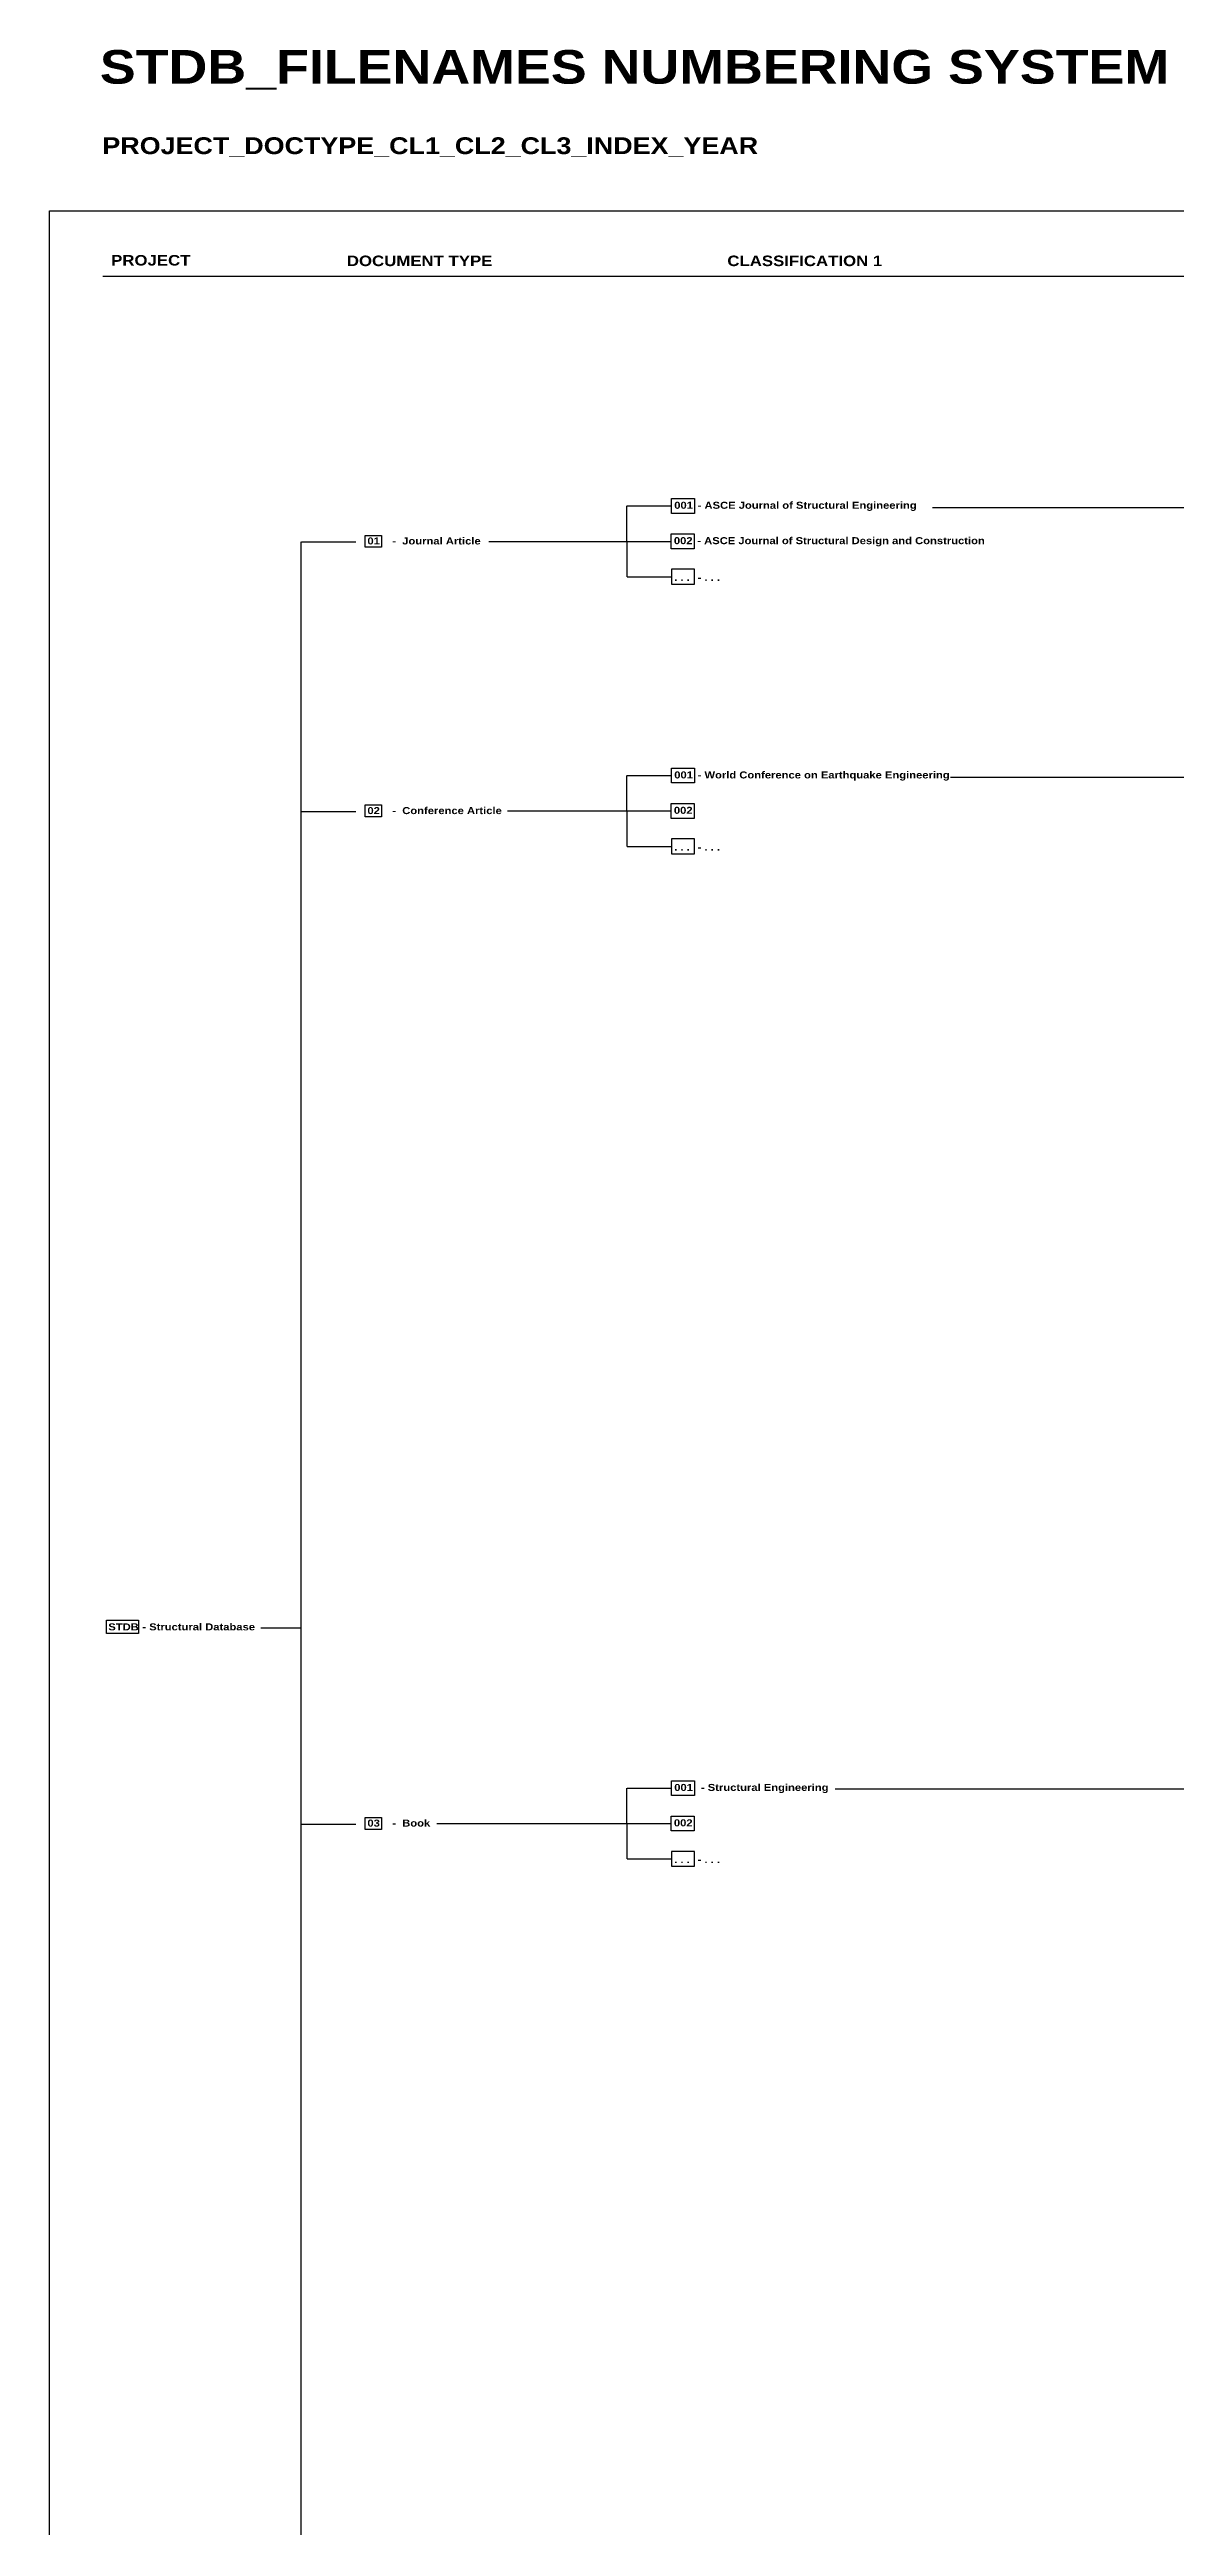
# Model space of a CAD drawing. Header units: metres. Extents: x 670 to 1407, y -2770 to -142.
# Drawn here: x 669.9 to 830.6, y -498.4 to -144.9 of the extents above; entities that cross this region are included whole.
import ezdxf

# ---------------------------------------------------------------- set-up
doc = ezdxf.new("R2010")
doc.units = ezdxf.units.M
doc.styles.add('Arial Black', font='ariblk.ttf')

msp = doc.modelspace()

# ---------------------------------------------------------------- linework, layer by layer
at = {"color": 8}
msp.add_line((705.8, -682.76), (705.8, -370.13), dxfattribs=at)
for points in [[(669.88, -167.92), (1055.55, -167.92), (1055.55, -769.12), (669.88, -769.12)], [(758.66, -208.99), (761.94, -208.99), (761.94, -211.11), (758.66, -211.11)], [(714.93, -214.24), (717.27, -214.24), (717.27, -215.95), (714.93, -215.95)], [(758.61, -214.04), (761.89, -214.04), (761.89, -216.15), (758.61, -216.15)], [(758.66, -221.2), (761.94, -221.2), (761.94, -219.09), (758.66, -219.09)], [(758.66, -247.47), (761.94, -247.47), (761.94, -249.58), (758.66, -249.58)], [(714.93, -252.72), (717.27, -252.72), (717.27, -254.43), (714.93, -254.43)], [(758.61, -252.52), (761.89, -252.52), (761.89, -254.63), (758.61, -254.63)], [(758.66, -259.68), (761.94, -259.68), (761.94, -257.56), (758.66, -257.56)], [(678.03, -369.04), (682.57, -369.04), (682.57, -370.96), (678.03, -370.96)], [(758.66, -391.95), (761.94, -391.95), (761.94, -394.07), (758.66, -394.07)], [(714.93, -397.2), (717.27, -397.2), (717.27, -398.91), (714.93, -398.91)], [(758.61, -397), (761.89, -397), (761.89, -399.11), (758.61, -399.11)], [(758.66, -404.16), (761.94, -404.16), (761.94, -402.05), (758.66, -402.05)]]:
    msp.add_lwpolyline(points, close=True)
for points in [[(677.49, -177.25), (1043.3, -177.25)], [(752.3, -215.1), (752.3, -210.05)], [(752.35, -210.05), (758.66, -210.05)], [(833.15, -210.31), (795.94, -210.31)], [(705.8, -370.13), (705.8, -215.17)], [(705.85, -215.17), (713.59, -215.17)], [(732.61, -215.1), (752.3, -215.1)], [(752.3, -215.1), (758.61, -215.1)], [(752.3, -215.1), (752.3, -220.14)], [(752.35, -220.14), (758.66, -220.14)], [(752.3, -253.57), (752.3, -248.53)], [(752.35, -248.53), (758.66, -248.53)], [(833.15, -248.79), (798.49, -248.79)], [(705.85, -253.65), (713.59, -253.65)], [(735.24, -253.57), (752.3, -253.57)], [(752.3, -253.57), (758.61, -253.57)], [(752.3, -253.57), (752.3, -258.62)], [(752.35, -258.62), (758.66, -258.62)], [(700.05, -370.13), (705.8, -370.13)], [(752.3, -398.06), (752.3, -393.01)], [(752.35, -393.01), (758.66, -393.01)], [(832.08, -393.15), (782.03, -393.15)], [(705.85, -398.13), (713.59, -398.13)], [(725.18, -398.06), (752.3, -398.06)], [(752.3, -398.06), (758.61, -398.06)], [(752.3, -398.06), (752.3, -403.1)], [(752.35, -403.1), (758.66, -403.1)]]:
    msp.add_lwpolyline(points, dxfattribs=at)

# ---------------------------------------------------------------- texts
at = {"style": 'Arial Black'}
for s, width, gutter_width, heights, insert, char_height, attachment_point in [('STDB_FILENAMES NUMBERING SYSTEM  ', 157.1342, 90.78, [1.31], (677.06, -144.99), 4.8, 1), ('PROJECT_DOCTYPE_CL1_CL2_CL3_INDEX_YEAR  ', 3.6105, 1, [1.31], (677.42, -157.44), 2.4, 1), ('PROJECT', 23.5503, 1, [0], (678.67, -174.24), 1.5, 1), ('DOCUMENT TYPE ', 41.4371, 1, [0], (712.32, -174.32), 1.5, 1), ('CLASSIFICATION 1', 43.7894, 1, [0], (766.64, -174.32), 1.5, 1), ('001  ', 39.803, 1, [0], (759.06, -209.45), 1, 1), ('- ASCE Journal of Structural Engineering', 39.803, 1, [0], (762.4, -209.45), 1, 1), ('01 ', 39.7676, 1, [0], (715.26, -214.54), 1, 1), ('-  Journal Article', 14.3715, 1, [0], (718.81, -214.54), 1, 1), ('002  ', 39.803, 1, [0], (759.01, -214.5), 1, 1), ('- ASCE Journal of Structural Design and Construction', 42.8797, 1, [0], (762.35, -214.5), 1, 1), ('. . .  ', 39.803, 1, [0], (759.06, -220.74), 1, 7), ('- . . .', 39.803, 1, [0], (762.4, -220.74), 1, 7), ('001  ', 39.803, 1, [0], (759.06, -247.93), 1, 1), ('- World Conference on Earthquake Engineering', 39.803, 1, [0], (762.4, -247.93), 1, 1), ('02 ', 39.7676, 1, [0], (715.26, -253.02), 1, 1), ('-  Conference Article', 23.6445, 1, [0], (718.81, -253.02), 1, 1), ('002  ', 39.803, 1, [0], (759.01, -252.98), 1, 1), ('. . .  ', 39.803, 1, [0], (759.06, -259.22), 1, 7), ('- . . .', 39.803, 1, [0], (762.4, -259.22), 1, 7), ('STDB ', 27.2427, 1, [0], (678.27, -369.5), 1, 1), ('- Structural Database', 27.2427, 1, [0], (683.13, -369.5), 1, 1), ('001  ', 39.803, 1, [0], (759.06, -392.41), 1, 1), ('- Structural Engineering', 22.8956, 1, [0], (762.87, -392.41), 1, 1), ('03 ', 39.7676, 1, [0], (715.26, -397.5), 1, 1), ('-  Book', 23.6445, 1, [0], (718.81, -397.5), 1, 1), ('002  ', 39.803, 1, [0], (759.01, -397.46), 1, 1), ('. . .  ', 39.803, 1, [0], (759.06, -403.7), 1, 7), ('- . . .', 39.803, 1, [0], (762.4, -403.7), 1, 7)]:
    msp.add_mtext_dynamic_manual_height_columns(s, width=width, gutter_width=gutter_width, heights=heights, dxfattribs=dict(at, insert=insert, char_height=char_height, attachment_point=attachment_point))

doc.saveas('drawing.dxf')
